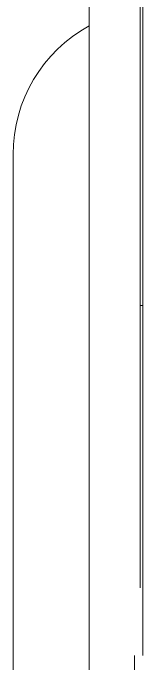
# Model space of a CAD drawing. Header units: millimetres. Extents: x 5194 to 16594, y 329 to 7592.
# Drawn here: x 10488.9 to 10511.9, y 4200.2 to 4315.4 of the extents above; entities that cross this region are included whole.
import ezdxf

# ---------------------------------------------------------------- set-up
doc = ezdxf.new("R2010")
doc.units = ezdxf.units.MM
doc.header["$MEASUREMENT"] = 0
doc.layers.add('PDF_Geometry', color=7, linetype='Continuous', true_color=0x231f20)

msp = doc.modelspace()

# ---------------------------------------------------------------- linework, layer by layer
at = {"layer": 'PDF_Geometry', "color": 0, "lineweight": 9}
for p, q in [((10511.88, 4201.67), (10511.88, 4335.46)), ((10502.39, 4333.67), (10502.39, 4047.66)), ((10511.4, 4213.67), (10511.39, 4333.67)), ((10488.91, 4290.41), (10488.91, 4204.79)), ((10511.4, 4263.66), (10511.87, 4263.66)), ((10488.91, 4218.17), (10488.91, 4060.52)), ((10510.39, 4201.67), (10510.39, 4198.66))]:
    msp.add_line(p, q, dxfattribs=at)
msp.add_ellipse((10514.86, 4290.43), major_axis=(18.35, 18.35), ratio=1, start_param=1.286567, end_param=2.35711, dxfattribs=at)

doc.saveas('drawing.dxf')
